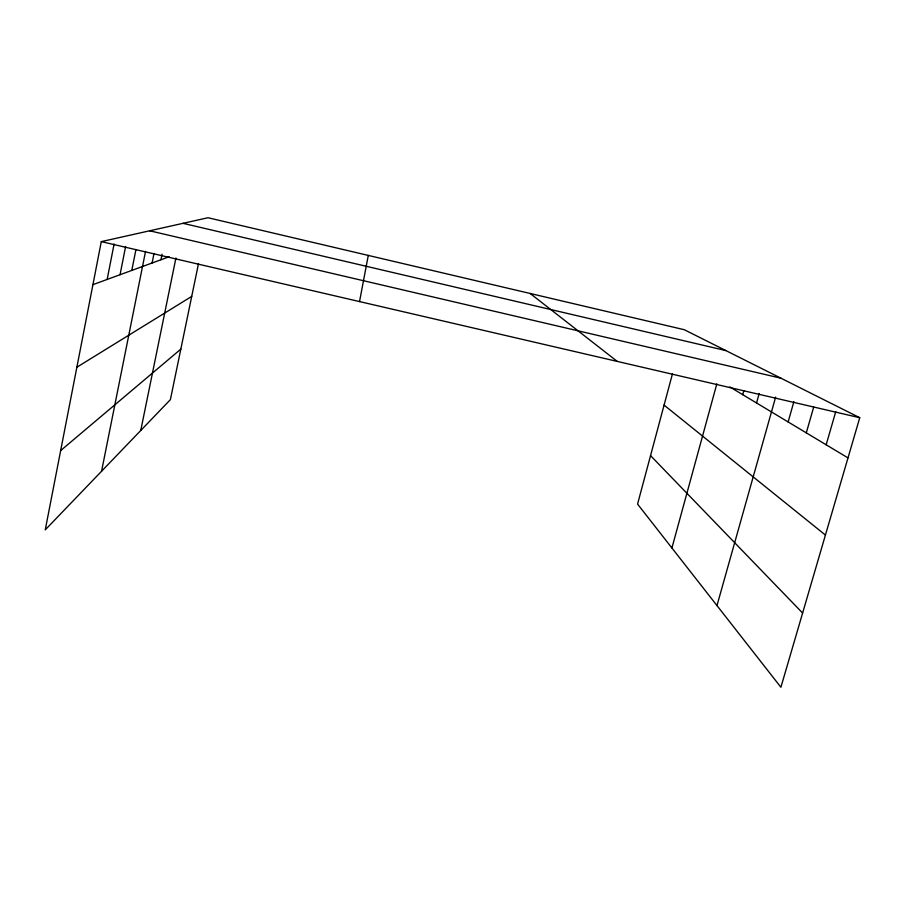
<?xml version="1.0" encoding="UTF-8"?>
<svg xmlns="http://www.w3.org/2000/svg" width="905" height="905" viewBox="0 0 905 905"><rect width="100%" height="100%" fill="white"/><g stroke="black" fill="none" stroke-linecap="round" stroke-linejoin="round"><path stroke-width="1.36" d="M359.534 301.58L368.278 255.414M672.472 373.788L637.561 504.085L780.902 687.268L859.75 417.714L684.282 329.714L207.992 217.732L101.292 241.624L45.25 529.844L170.378 399.659L198.478 263.728M107.152 279.441L114.109 243.977M120.048 274.724L125.625 246.465M131.791 270.425L135.908 249.712M101.564 471.245L145.547 251.386M152.108 262.993L154.031 253.389M160.943 259.758L162.063 254.26M140.761 430.463L175.921 258.016M671.917 547.989L716.839 383.833M742.722 394.682L743.853 390.598M756.546 402.974L759.182 393.505M716.975 605.569L775.642 397.091M788.131 421.945L793.889 401.673M806.298 432.85L813.697 407.046M826.163 444.785L835.734 411.73M60.669 450.566L180.819 349.126M76.868 367.215L191.724 296.41M92.932 284.645L169.145 256.76M101.292 241.624L859.75 417.714M183.002 223.32L725.934 350.608M149.664 230.786L780.958 378.2M729.894 386.967L847.996 457.896M530.183 293.492L617.278 361.423M664.078 405.101L825.428 535.07M650.548 455.634L802.611 613.036"/></g></svg>
